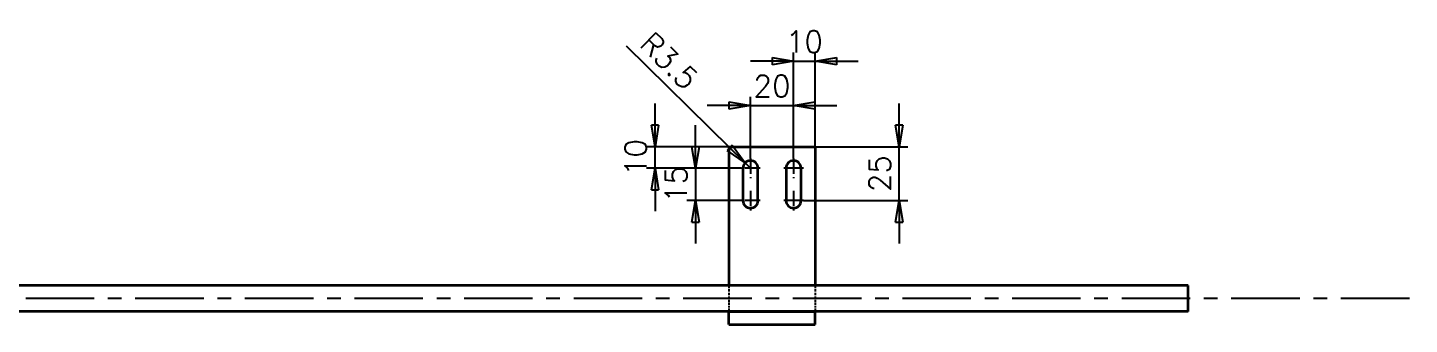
# Model space of a CAD drawing. Header units: millimetres. Extents: x 29078 to 32945, y -44812 to -43100.
# Drawn here: x 31491 to 32132, y -44237 to -44099 of the extents above; entities that cross this region are included whole.
import ezdxf

# ---------------------------------------------------------------- set-up
doc = ezdxf.new("R2010")
doc.units = ezdxf.units.MM
doc.linetypes.add('DASHDOT', pattern=[50.8, 31.75, -6.35, 6.35, -6.35])
doc.linetypes.add('DASHED', pattern=[9.525, 6.35, -3.175])
doc.layers.get('0').update_dxf_attribs({"lineweight": 13})
for name, color, linetype, lineweight in [('中心线层', 2, 'DASHDOT', 25), ('标注线', 3, 'Continuous', 25), ('虚线层', 1, 'DASHED', 25)]:
    doc.layers.add(name, color=color, linetype=linetype, lineweight=lineweight)
doc.styles.add('HZ', font='txt.shx', dxfattribs={"bigfont": 'hztxt2.shx'})
doc.dimstyles.new('YHTEC-4.0', dxfattribs={"dimscale": 4, "dimtxt": 2.5, "dimasz": 2.5, "dimexe": 1, "dimexo": 0, "dimgap": 1, "dimtad": 1, "dimdsep": 46, "dimtxsty": 'HZ', "dimblk": 'CLOSED', "dimcen": 0, "dimclrd": 3, "dimclre": 3, "dimclrt": 4, "dimadec": 3, "dimazin": 2, "dimtfac": 1, "dimtmove": 0, "dimatfit": 3, "dimldrblk": 'CLOSED', "dimfxl": 0, "dimlwd": -1, "dimlwe": -1, "dimarcsym": 0})

# ---------------------------------------------------------------- blocks, each defined once
blk = doc.blocks.new('_Closed')
at = {"color": 0, "linetype": 'ByBlock', "lineweight": -2}
for p, q in [((-1, 0.167), (0, 0)), ((-1, 0.167), (-1, -0.167)), ((0, 0), (-1, -0.167)), ((0, 0), (-1, 0))]:
    blk.add_line(p, q, dxfattribs=at)
blk = doc.blocks.new('*D91')
at = {"layer": 'Defpoints', "color": 0, "transparency": 16777216}
for p in [(31856.14, -44154.32), (31895.1, -44154.32), (31850.69, -44179.32)]:
    blk.add_point(p, dxfattribs=at)
at = {"layer": '标注线', "color": 3, "transparency": 16777216}
for p, q in [((31895.1, -44144.32), (31895.1, -44134.32)), ((31856.14, -44154.32), (31899.1, -44154.32)), ((31895.1, -44179.32), (31895.1, -44154.32)), ((31850.69, -44179.32), (31899.1, -44179.32)), ((31895.1, -44189.32), (31895.1, -44199.32))]:
    blk.add_line(p, q, dxfattribs=at)
at = {"layer": '标注线', "color": 3, "transparency": 16777216, "xscale": 10, "yscale": 10, "zscale": 10}
for p, rotation in [((31895.1, -44154.32), 270), ((31895.1, -44179.32), 90)]:
    blk.add_blockref('_Closed', p, dxfattribs=dict(at, rotation=rotation))
at = {"layer": '标注线', "color": 4, "transparency": 16777216, "insert": (31886.1, -44166.82), "char_height": 10, "attachment_point": 5, "rotation": 90, "style": 'HZ'}
blk.add_mtext('25', dxfattribs=at)
blk = doc.blocks.new('*D92')
at = {"layer": 'Defpoints', "color": 0, "transparency": 16777216}
for p in [(31856.14, -44114.59), (31856.14, -44154.32), (31846.14, -44159.77)]:
    blk.add_point(p, dxfattribs=at)
at = {"layer": '标注线', "color": 3, "transparency": 16777216}
for p, q in [((31846.14, -44159.77), (31846.14, -44110.59)), ((31856.14, -44154.32), (31856.14, -44110.59)), ((31836.14, -44114.59), (31826.14, -44114.59)), ((31846.14, -44114.59), (31856.14, -44114.59)), ((31866.14, -44114.59), (31876.14, -44114.59))]:
    blk.add_line(p, q, dxfattribs=at)
at = {"layer": '标注线', "color": 3, "transparency": 16777216, "xscale": 10, "yscale": 10, "zscale": 10}
blk.add_blockref('_Closed', (31846.14, -44114.59), dxfattribs=at)
at = {"layer": '标注线', "color": 3, "transparency": 16777216, "xscale": 10, "yscale": 10, "zscale": 10, "rotation": 180}
blk.add_blockref('_Closed', (31856.14, -44114.59), dxfattribs=at)
at = {"layer": '标注线', "color": 4, "transparency": 16777216, "insert": (31851.14, -44105.59), "char_height": 10, "attachment_point": 5, "style": 'HZ'}
blk.add_mtext('10', dxfattribs=at)
blk = doc.blocks.new('*D93')
at = {"layer": 'Defpoints', "color": 0, "transparency": 16777216}
for p in [(31846.14, -44135.18), (31826.14, -44159.77), (31846.14, -44159.77)]:
    blk.add_point(p, dxfattribs=at)
at = {"layer": '标注线', "color": 3, "transparency": 16777216}
for p, q in [((31826.14, -44159.77), (31826.14, -44131.18)), ((31846.14, -44159.77), (31846.14, -44131.18)), ((31816.14, -44135.18), (31806.14, -44135.18)), ((31826.14, -44135.18), (31846.14, -44135.18)), ((31856.14, -44135.18), (31866.14, -44135.18))]:
    blk.add_line(p, q, dxfattribs=at)
at = {"layer": '标注线', "color": 3, "transparency": 16777216, "xscale": 10, "yscale": 10, "zscale": 10}
blk.add_blockref('_Closed', (31826.14, -44135.18), dxfattribs=at)
at = {"layer": '标注线', "color": 3, "transparency": 16777216, "xscale": 10, "yscale": 10, "zscale": 10, "rotation": 180}
blk.add_blockref('_Closed', (31846.14, -44135.18), dxfattribs=at)
at = {"layer": '标注线', "color": 4, "transparency": 16777216, "insert": (31836.14, -44126.18), "char_height": 10, "attachment_point": 5, "style": 'HZ'}
blk.add_mtext('20', dxfattribs=at)
blk = doc.blocks.new('*D95')
at = {"layer": 'Defpoints', "color": 0, "transparency": 16777216}
for p in [(31781.92, -44154.32), (31816.14, -44154.32), (31821.59, -44164.32)]:
    blk.add_point(p, dxfattribs=at)
at = {"layer": '标注线', "color": 3, "transparency": 16777216}
for p, q in [((31781.92, -44144.32), (31781.92, -44134.32)), ((31816.14, -44154.32), (31777.92, -44154.32)), ((31781.92, -44164.32), (31781.92, -44154.32)), ((31821.59, -44164.32), (31777.92, -44164.32)), ((31781.92, -44174.32), (31781.92, -44184.32))]:
    blk.add_line(p, q, dxfattribs=at)
at = {"layer": '标注线', "color": 3, "transparency": 16777216, "xscale": 10, "yscale": 10, "zscale": 10}
for p, rotation in [((31781.92, -44154.32), 270), ((31781.92, -44164.32), 90)]:
    blk.add_blockref('_Closed', p, dxfattribs=dict(at, rotation=rotation))
at = {"layer": '标注线', "color": 4, "transparency": 16777216, "insert": (31772.92, -44159.32), "char_height": 10, "attachment_point": 5, "rotation": 90, "style": 'HZ'}
blk.add_mtext('10', dxfattribs=at)
blk = doc.blocks.new('*D96')
at = {"layer": 'Defpoints', "color": 0, "transparency": 16777216}
for p in [(31821.59, -44164.32), (31800.67, -44179.32), (31821.59, -44179.32)]:
    blk.add_point(p, dxfattribs=at)
at = {"layer": '标注线', "color": 3, "transparency": 16777216}
for p, q in [((31800.67, -44154.32), (31800.67, -44144.32)), ((31821.59, -44164.32), (31796.67, -44164.32)), ((31800.67, -44164.32), (31800.67, -44179.32)), ((31821.59, -44179.32), (31796.67, -44179.32)), ((31800.67, -44189.32), (31800.67, -44199.32))]:
    blk.add_line(p, q, dxfattribs=at)
at = {"layer": '标注线', "color": 3, "transparency": 16777216, "xscale": 10, "yscale": 10, "zscale": 10}
for p, rotation in [((31800.67, -44164.32), 270), ((31800.67, -44179.32), 90)]:
    blk.add_blockref('_Closed', p, dxfattribs=dict(at, rotation=rotation))
at = {"layer": '标注线', "color": 4, "transparency": 16777216, "insert": (31791.67, -44171.82), "char_height": 10, "attachment_point": 5, "rotation": 90, "style": 'HZ'}
blk.add_mtext('15', dxfattribs=at)
blk = doc.blocks.new('*D101')
at = {"layer": 'Defpoints', "color": 0, "transparency": 16777216}
for p in [(31823.65, -44161.86), (31826.14, -44164.32)]:
    blk.add_point(p, dxfattribs=at)
at = {"layer": '标注线', "color": 3, "transparency": 16777216}
for p, q in [((31768.6, -44107.49), (31816.53, -44154.83)), ((31826.14, -44164.32), (31823.65, -44161.86))]:
    blk.add_line(p, q, dxfattribs=at)
at = {"layer": '标注线', "color": 3, "transparency": 16777216, "xscale": 10, "yscale": 10, "zscale": 10, "rotation": 315.3535464858448}
blk.add_blockref('_Closed', (31823.65, -44161.86), dxfattribs=at)
at = {"layer": '标注线', "color": 4, "transparency": 16777216, "insert": (31788.44, -44114.44), "char_height": 10, "attachment_point": 5, "rotation": 315.35355, "style": 'HZ'}
blk.add_mtext('R3.5', dxfattribs=at)

msp = doc.modelspace()

# ---------------------------------------------------------------- linework, layer by layer
at = {"color": 7, "lineweight": 35}
for p, q in [((31816.136, -44154.322), (31856.136, -44154.322)), ((31816.136, -44154.322), (31816.136, -44218.821)), ((31856.136, -44154.322), (31856.136, -44218.821)), ((32029.054, -44218.821), (31019.054, -44218.821)), ((32029.054, -44230.821), (31019.054, -44230.821)), ((31816.136, -44230.821), (31856.136, -44230.821)), ((31816.136, -44236.821), (31856.136, -44236.821))]:
    msp.add_line(p, q, dxfattribs=at)
at = {"color": 7, "lineweight": 35, "ltscale": 0.375}
for p, q in [((31822.636, -44164.322), (31822.636, -44179.322)), ((31829.636, -44179.322), (31829.636, -44164.322)), ((31842.636, -44164.322), (31842.636, -44179.322)), ((31849.636, -44179.322), (31849.636, -44164.322))]:
    msp.add_line(p, q, dxfattribs=at)
at = {"color": 7, "lineweight": 35, "ltscale": 0.15}
for p, q in [((32029.054, -44224.821), (32029.054, -44218.821)), ((32029.054, -44230.821), (32029.054, -44224.821)), ((31816.136, -44236.821), (31816.136, -44230.821)), ((31856.136, -44236.821), (31856.136, -44230.821))]:
    msp.add_line(p, q, dxfattribs=at)
at = {"color": 7, "lineweight": 35}
for centre, start, end in [((31826.136, -44164.322), 0.000001, 180.000001), ((31846.136, -44164.322), 0.000001, 180.000001), ((31826.136, -44179.322), 180.000001, 0.000001), ((31846.136, -44179.322), 180.000001, 0.000001)]:
    msp.add_arc(centre, 3.5, start, end, dxfattribs=at)
at = {"layer": '中心线层', "linetype": 'DASHDOT', "ltscale": 0.227499}
for p, q in [((31830.686, -44164.322), (31821.586, -44164.322)), ((31850.686, -44164.322), (31841.586, -44164.322)), ((31830.686, -44179.322), (31821.586, -44179.322)), ((31850.686, -44179.322), (31841.586, -44179.322))]:
    msp.add_line(p, q, dxfattribs=at)
at = {"layer": '中心线层', "linetype": 'DASHDOT', "ltscale": 0.2275}
for p, q in [((31826.136, -44159.772), (31826.136, -44168.872)), ((31846.136, -44159.772), (31846.136, -44168.872)), ((31826.136, -44174.772), (31826.136, -44183.872)), ((31846.136, -44174.772), (31846.136, -44183.872))]:
    msp.add_line(p, q, dxfattribs=at)
at = {"layer": '中心线层', "linetype": 'DASHDOT'}
msp.add_line((32131.554, -44224.821), (30901.554, -44224.821), dxfattribs=at)
at = {"layer": '虚线层', "ltscale": 0.175001}
for p, q in [((31816.136, -44218.821), (31816.136, -44225.821)), ((31856.136, -44218.821), (31856.136, -44225.821))]:
    msp.add_line(p, q, dxfattribs=at)
at = {"layer": '虚线层', "ltscale": 0.125}
for p, q in [((31816.136, -44225.821), (31816.136, -44230.821)), ((31856.136, -44225.821), (31856.136, -44230.821))]:
    msp.add_line(p, q, dxfattribs=at)

# ---------------------------------------------------------------- dimensions: what is measured, and where the dimension line sits
at = {"layer": '标注线'}
dim = msp.add_radius_dim(center=(31826.136, -44164.322), mpoint=(31823.646, -44161.862), dimstyle='YHTEC-4.0', dxfattribs=at)
dim.commit()
dim.dimension.update_dxf_attribs({"geometry": '*D101', "text_midpoint": (31782.113, -44120.839), "dimtype": 164})
for base, p1, p2, picture, middle in [((31856.136, -44114.593), (31846.136, -44159.772), (31856.136, -44154.322), '*D92', (31851.136, -44114.593)), ((31846.136, -44135.182), (31826.136, -44159.772), (31846.136, -44159.772), '*D93', (31836.136, -44135.182))]:
    dim = msp.add_linear_dim(base=base, p1=p1, p2=p2, dimstyle='YHTEC-4.0', dxfattribs=at)
    dim.commit()
    dim.dimension.update_dxf_attribs({"geometry": picture, "text_midpoint": middle, "dimtype": 160})
for base, p2, picture, middle in [((31781.925, -44154.322), (31816.136, -44154.322), '*D95', (31781.925, -44159.322)), ((31800.667, -44179.322), (31821.586, -44179.322), '*D96', (31800.667, -44171.822))]:
    dim = msp.add_linear_dim(base=base, p1=(31821.586, -44164.322), p2=p2, angle=90, dimstyle='YHTEC-4.0', dxfattribs=at)
    dim.commit()
    dim.dimension.update_dxf_attribs({"geometry": picture, "text_midpoint": middle, "dimtype": 160})
dim = msp.add_linear_dim(base=(31895.101, -44154.322), p1=(31850.686, -44179.322), p2=(31856.136, -44154.322), angle=90, dimstyle='YHTEC-4.0', dxfattribs=at)
dim.commit()
dim.dimension.update_dxf_attribs({"geometry": '*D91', "text_midpoint": (31886.101, -44166.822)})

doc.saveas('drawing.dxf')
